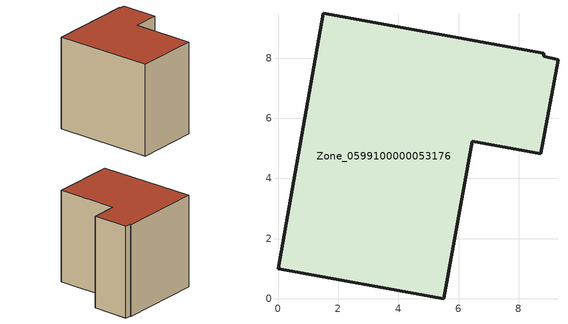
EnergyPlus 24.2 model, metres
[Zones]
Zone_0599100000053176
 floor ground (C_G): 0,1 1.51,9.49 8.84,8.16 8.83,8.06 9.31,7.94 8.73,4.82 6.46,5.23 5.51,0 z0
 wall outside (C_F): 1.51,9.49 0,1 5.51,0 6.46,5.23 8.73,4.82 9.31,7.94 8.83,8.06 8.84,8.16 1.51,9.49 z0:8.06
 roof outside (C_R): 8.73,4.82 9.31,7.94 8.83,8.06 8.84,8.16 1.51,9.49 0,1 5.51,0 6.46,5.23 z8.06
[BUILDING]
Pand.0599100000053176: North Axis=0; Terrain=City; Loads Convergence Tolerance Value=0.04; Temperature Convergence Tolerance Value=0.4; Solar Distribution=FullExterior; Maximum Number of Warmup Days=25; Minimum Number of Warmup Days=1
[Site:Location]
Rotterdam.The.Hague.AP_ZH_NLD Design_Conditions: Latitude=51.96; Longitude=4.45; Time Zone=1; Elevation=-4.5
[SITE:GROUNDTEMPERATURE:BUILDINGSURFACE]
18, 18, 18, 18, 18, 18, 18, 18, 18, 18, 18, 18
[MATERIAL] Thermal Absorptance=0.9; Solar Absorptance=0.7; Visible Absorptance=0.7
Name | Roughness | Thickness | Conductivity | Density | Specific Heat
G.TC.1975-1991 | MediumSmooth | 0.15 | 0.288461 | 540 | 1210
F.TC.1975-1991 | Rough | 0.3 | 0.230769 | 1920 | 840
R.TC.1975-1991 | MediumRough | 0.2 | 0.153846 | 1500 | 1000
[CONSTRUCTION]
C_G: G.TC.1975-1991
C_F: F.TC.1975-1991
C_R: R.TC.1975-1991
[ZONE]
Zone_0599100000053176: Type=1; Multiplier=1; Ceiling Height=Autocalculate; Volume=Autocalculate; Floor Area=autocalculate; Part of Total Floor Area=Yes
[ZONEINFILTRATION:DESIGNFLOWRATE]
Infil_Zone_0599100000053176: Zone or ZoneList or Space or SpaceList=Zone_0599100000053176; Schedule=AlwaysOn; Design Flow Rate Calculation Method=Flow/Area; Flow Rate per Floor Area=0.003; Constant Term Coefficient=1; Temperature Term Coefficient=0; Velocity Term Coefficient=0; Velocity Squared Term Coefficient=0
[HVACTEMPLATE:ZONE:IDEALLOADSAIRSYSTEM]
Zone_0599100000053176: Maximum Heating Supply Air Temperature=50; Minimum Cooling Supply Air Temperature=13; Maximum Heating Supply Air Humidity Ratio=0.0156; Minimum Cooling Supply Air Humidity Ratio=0.0077; Heating Limit=NoLimit; Cooling Limit=NoLimit; Dehumidification Control Type=ConstantSensibleHeatRatio; Cooling Sensible Heat Ratio=0.7; Dehumidification Setpoint=60; Humidification Control Type=None; Humidification Setpoint=30; Outdoor Air Method=None; Outdoor Air Flow Rate per Person=0.00944; Outdoor Air Flow Rate per Zone Floor Area=0; Outdoor Air Flow Rate per Zone=0; Demand Controlled Ventilation Type=None; Outdoor Air Economizer Type=NoEconomizer; Heat Recovery Type=None; Sensible Heat Recovery Effectiveness=0.7; Latent Heat Recovery Effectiveness=0.65
[ZONECONTROL:THERMOSTAT]
ThermostatControl_Zone_0599100000053176: Zone or ZoneList=Zone_0599100000053176; Control Type Schedule=DualSetpointControlType; Control 1=Thermostat_Zone_0599100000053176; Temperature Difference Between Cutout And Setpoint=0
[THERMOSTATSETPOINT:DUALSETPOINT]
Thermostat_Zone_0599100000053176: Heating Setpoint Temperature Schedule=HeatingSetpoint_Zone_0599100000053176; Cooling Setpoint Temperature Schedule=CoolingSetpoint_Zone_0599100000053176
[SCHEDULE:COMPACT]
HeatingSetpoint_Zone_0599100000053176: Through: 12/31, For: AllDays, Until: 24:00, 21
CoolingSetpoint_Zone_0599100000053176: Through: 12/31, For: AllDays, Until: 24:00, 24
DualSetpointControlType: Through: 12/31, For: AllDays, Until: 24:00, 4
AlwaysOn: Through: 12/31, For: AllDays, Until: 24:00, 1
